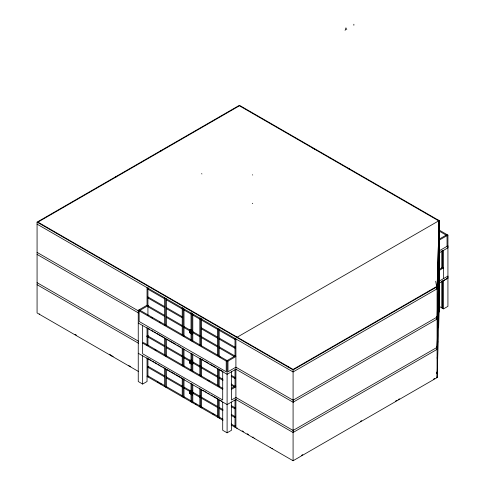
<?xml version="1.0" encoding="UTF-8"?>
<svg xmlns="http://www.w3.org/2000/svg" width="485" height="485" viewBox="0 0 485 485"><rect width="100%" height="100%" fill="white"/><g stroke="black" fill="none" stroke-linecap="round" stroke-linejoin="round"><path stroke-width="0.73" d="M138.564 371.534L37.072 312.94L37.072 222.118L239.42 105.293L439.131 220.596L439.113 311.922L438.683 311.673L438.683 283.434L447.928 278.099L447.928 235.122L438.573 229.726M147.046 357.73L147.046 381.513L142.645 384.053L138.249 381.513L138.249 310.297L147.046 305.217L164.639 315.377M222.706 402.035L222.706 430.274L227.101 432.814L227.101 361.598L235.904 356.517L219.184 346.872M293.534 432.25L293.534 430.219L293.085 429.959M293.534 401.974L293.534 399.943L293.085 399.688M345.065 30.343L345.944 28.821L345.944 27.803M353.862 25.262L353.862 24.25M231.218 425.03L293.085 460.75L437.076 377.621L437.094 346.817L439.131 281.142L439.113 311.922M138.249 322.998L227.101 374.299L235.904 369.218L293.085 402.235L437.076 319.106L437.094 316.547L436.627 316.814M37.072 224.149L293.085 371.959L437.076 288.83L439.131 220.596L237.232 337.166M438.683 296.068L438.683 283.434L439.113 283.683L437.076 349.376L293.085 432.511L235.904 399.495L227.101 404.569L138.243 353.268M438.683 265.792L438.683 253.158L447.928 247.823L447.928 245.792L438.683 251.127L439.113 251.375L439.131 250.872L437.076 319.106M438.683 235.522L438.683 222.888L439.131 222.627L439.113 251.375M438.876 269.605L442.647 267.429L442.647 250.587L442.647 267.69M443.526 250.363L443.526 278.602M438.24 220.596L438.252 220.087M439.131 220.596L437.076 288.83M231.503 371.759L231.503 399.998L235.904 397.457L293.085 430.474L437.076 347.345L437.094 346.817L436.627 347.084M436.749 373.583L436.791 372.074M437.215 358.488L437.264 356.978M437.712 342.628L437.761 341.119M438.185 327.533L438.234 326.023M437.076 377.621L439.131 311.418L438.683 311.673M439.131 222.627L439.113 223.136L438.683 222.888L438.683 251.127M439.131 252.903L439.113 253.406L438.683 253.158L438.683 281.403L439.113 281.652L439.131 252.285M439.113 283.683L439.131 283.173M39.273 314.213L39.721 313.953M252.285 203.518L252.727 203.263M348.945 169.047L349.394 168.786M148.374 287.896L147.925 288.151L147.925 315.377M148.374 305.471L139.128 310.806L139.128 321.47L226.222 371.759L226.222 361.089L235.467 355.754M148.374 306.484L147.925 306.744L164.639 316.396M182.681 307.702L182.233 307.963L182.233 335.19M182.681 308.721L182.233 308.975L166.397 299.833M183.56 308.211L183.112 308.466L183.112 335.966M110.974 355.608L111.423 355.347M111.853 356.117L112.302 355.857M146.664 336.723L148.374 335.741M112.732 356.627L113.181 356.366M182.681 316.493L182.233 316.747L166.397 307.605M148.374 336.76L147.925 337.014L164.639 346.666M182.681 317.505L182.233 317.766L166.397 308.624M191.478 312.783L191.035 313.037L191.035 329.861M191.478 313.795L191.035 314.056L183.997 309.994M192.357 313.292L191.914 313.546L191.914 341.046M182.681 325.277L182.233 325.538L166.397 316.396M182.681 326.296L182.233 326.55L166.397 317.408M200.275 317.863L199.832 318.118L199.832 345.344M200.275 318.875L199.832 319.136L192.794 315.074M201.16 318.372L200.711 318.627L200.711 345.381M202.039 318.875L201.59 319.136L201.59 346.363M128.567 365.769L129.016 365.508M191.296 329.751L189.714 329.855L189.714 332.904L190.769 333.51L191.648 332.595L190.065 332.698L190.065 330.461L190.769 330.867L191.648 330.364L191.296 329.751L191.648 330.364M183.997 326.55L190.769 330.461L191.648 329.958M129.446 366.272L129.895 366.017M192.527 330.461L191.999 330.77L192.703 331.176L191.999 331.582L191.296 330.77L192.527 330.461L191.999 331.176M191.478 331.37L191.035 331.631L183.997 327.569M130.326 366.781L130.774 366.527M191.648 332.595L190.769 333.104L190.065 332.698M192.703 331.176L192.703 334.22L192.351 334.426L191.296 333.813L192.175 332.904L192.527 333.51L192.175 332.904M191.296 333.813L192.527 333.104M191.296 333.407L192.351 333.613L191.999 333.407M200.275 335.438L199.832 335.693L192.794 331.631M200.275 336.451L199.832 336.711L192.794 332.649M219.632 329.036L219.184 329.297L219.184 356.517L220.451 357.251M182.681 355.553L182.233 355.808L166.397 346.666M147.488 376.178L147.046 376.433L222.985 420.277M148.374 376.681L147.925 376.942L147.925 358.5L151.138 360.361M191.648 362.871L190.769 363.38L190.065 362.974L190.065 360.737L190.417 360.531L190.417 362.768L189.714 363.174L190.769 363.786L191.648 363.277L191.296 362.665L190.417 362.768M189.714 363.174L189.714 360.125L191.648 360.228L190.769 361.143L190.065 360.737M191.648 360.228L190.769 360.737L183.997 356.827M192.703 361.446L191.999 361.852L191.296 361.04L192.527 360.737L191.999 361.446L191.999 361.04L192.703 361.446L192.703 364.496L192.351 364.696L191.296 364.089L192.175 363.174L192.527 363.786L192.175 363.174M191.296 361.446L192.527 360.737M191.478 361.646L191.035 361.907L183.997 357.839M235.467 338.178L235.019 338.439L235.019 356.014M438.228 221.118L438.683 220.857M192.527 363.38L191.999 364.089L191.999 361.852M235.467 339.197L235.019 339.451L219.184 330.309M200.275 365.708L199.832 365.969L192.794 361.907M165.088 386.333L164.639 386.593L164.639 368.151L163.354 367.412M200.275 366.727L199.832 366.987L192.794 362.919M165.967 386.842L165.518 387.103L165.518 368.521M235.467 346.969L235.019 347.224L219.184 338.081M166.846 387.351L166.397 387.606L166.397 369.17L169.568 370.995M235.467 347.981L235.019 348.242L219.184 339.1M438.683 232.691L439.131 232.43M182.681 385.824L182.233 386.084L166.397 376.942M182.681 386.842L182.233 387.097L166.397 377.954M252.618 346.563L253.061 346.308M438.858 239.341L447.049 234.619M439.131 240.202L447.928 235.122M254.376 347.581L254.825 347.321M191.648 393.147L190.769 393.65L190.065 393.244L190.065 391.013L190.769 391.419L191.648 390.91L191.296 390.298L190.769 390.607L190.065 390.201L189.714 390.401L189.714 393.45L190.769 394.056L191.648 393.553L191.296 392.941L189.714 393.45M182.681 395.475L182.233 395.736L166.397 386.593M183.997 387.097L190.769 391.013L191.648 390.504M191.999 391.316L192.703 391.722L191.999 392.129L191.296 391.722L192.175 390.807L192.527 391.419L191.999 391.722L192.527 391.013M182.681 396.494L182.233 396.748L182.233 378.312L175.903 374.656M191.478 391.922L191.035 392.177L183.997 388.115M183.56 397.003L183.112 397.257L183.112 378.676M192.703 391.722L192.703 394.772L192.351 394.972L191.296 394.366L192.175 393.45L192.527 394.056L192.175 393.45M191.296 394.366L192.527 393.65M191.296 393.959L192.351 394.159L191.999 393.959M191.478 400.555L191.035 400.816L183.997 396.748M200.275 395.984L199.832 396.245L192.794 392.177M200.275 397.003L199.832 397.257L192.794 393.196M270.212 356.724L270.66 356.463M235.467 377.239L235.019 377.5L231.218 375.305M235.467 378.258L235.019 378.512L231.218 376.318M271.97 357.736L272.418 357.481M438.683 262.961L439.131 262.706M200.275 405.636L199.832 405.89L192.794 401.829M231.248 388.461L235.467 386.03M231.503 389.334L235.904 386.794L231.218 384.09M201.16 407.157L200.711 407.418L200.711 389.582M439.131 270.478L443.526 267.938L442.647 267.429M202.039 407.667L201.59 407.927L201.59 389.485M287.805 366.878L288.254 366.624M438.683 281.403L447.928 276.068L447.928 278.099L443.526 280.633L443.526 308.878L439.131 306.338M293.085 369.412L437.094 286.271M37.072 222.118L293.085 369.928L437.076 286.799M436.627 288.569L437.094 288.302L437.076 317.069L293.085 400.204L235.904 367.187L227.98 371.759L227.98 361.089L139.128 309.788M217.874 416.809L217.425 417.07L217.425 398.628L213.624 396.433M235.467 407.515L235.019 407.77L231.218 405.575M235.467 408.528L235.019 408.788L231.218 406.594M219.632 417.827L219.184 418.082L219.184 399.646M438.683 293.237L439.131 292.976M235.467 416.3L235.019 416.56L231.218 414.366M235.467 417.318L235.019 417.573L231.218 415.384M235.467 425.951L235.019 426.212L231.218 424.017M235.467 426.97L235.019 427.224L235.019 399.998M227.101 432.814L231.503 430.274L231.503 402.035M236.783 428.243L237.226 427.982M443.526 308.878L447.928 306.338L447.928 278.196M436.627 318.845L437.094 318.578L437.076 347.345M254.376 438.404L254.825 438.143M436.627 349.121L437.094 348.848M270.212 447.546L270.66 447.285M271.97 448.558L272.418 448.304M301.506 455.373L302.798 454.627M360.288 421.435L361.592 420.683M395.524 401.095L396.827 400.343M398.13 399.585L399.434 398.834M433.366 379.246L434.669 378.494M436.627 377.36L437.094 377.094M330.024 158.122L330.503 158.359M312.873 148.222L313.753 148.725M345.944 28.821L346.824 29.33M439.113 221.105L239.414 105.809L37.957 222.118L293.534 369.673M438.998 230.987L447.049 235.631L447.049 246.301M252.358 174.806L252.727 175.018M165.191 148.149L165.627 148.404M201.505 173.691L201.954 173.945M160.79 150.689L161.232 150.944M140.444 162.439L140.886 162.693M115.703 176.722L116.139 176.976M147.925 289.169L164.639 298.821M201.59 320.149L217.425 329.297M147.925 296.941L164.639 306.587M201.59 327.921L217.425 337.063M147.925 297.954L164.639 307.605M201.59 328.939L217.425 338.081M192.527 330.867L192.175 330.261M191.296 330.77L192.351 331.376L192.351 334.426M201.59 336.711L217.425 345.853M201.59 337.724L217.425 346.872M219.184 347.884L234.388 356.663M191.648 333.001L191.296 332.395M151.138 317.232L152.423 317.978M159.498 322.058L160.784 322.804M138.249 310.297L227.101 361.598M37.072 252.394L138.564 310.988M37.072 254.425L138.564 313.019M148.568 328.6L149.853 329.339M151.138 330.085L153.066 331.2M154.351 331.94L155.637 332.686M156.922 333.425L163.997 337.505M167.034 339.264L168.301 339.991M169.568 340.725L175.903 344.38M177.164 345.114L178.431 345.841M179.699 346.575L180.966 347.308M203.488 360.313L201.59 359.215L201.59 376.633M204.755 361.04L208.556 363.235M209.823 363.968L216.158 367.624M219.82 369.74L222.985 371.565M191.648 360.634L191.296 360.028M192.527 361.143L192.175 360.531M147.046 335.493L164.639 345.653M191.296 361.04L192.351 361.652L192.351 364.696M201.59 366.987L217.425 376.13M219.184 377.142L222.985 379.337M166.397 347.684L182.233 356.827M201.59 368L217.425 377.142M219.184 378.161L222.985 380.355M231.218 385.108L234.388 386.933M191.648 363.277L191.296 362.665M191.296 363.683L192.703 364.496M222.93 388.449L143.524 342.604L142.645 343.113L222.706 389.334M154.994 349.733L156.279 350.479M207.926 380.295L209.193 381.022M37.072 282.67L138.564 341.264M37.072 284.701L138.564 343.295M152.423 361.101L153.709 361.84M154.994 362.586L156.922 363.701M158.213 364.441L159.498 365.187M160.784 365.926L162.069 366.666M170.835 371.728L174.636 373.923M202.857 390.219L204.124 390.946M205.391 391.68L206.658 392.413M207.926 393.141L209.193 393.875M211.09 394.972L212.357 395.705M220.451 400.374L221.718 401.107M191.648 390.91L191.296 390.298M192.527 391.419L192.175 390.807M147.925 366.272L164.639 375.923M191.296 391.316L192.351 391.922L192.351 394.972M201.59 397.257L217.425 406.4M219.184 407.418L222.985 409.613M147.925 367.291L164.639 376.942M201.59 398.276L217.425 407.418M219.184 408.431L222.985 410.625M191.648 393.553L191.296 392.941M147.925 375.923L164.639 385.575M201.59 406.909L217.425 416.051M219.184 417.07L222.985 419.264M75.066 334.359L76.375 335.117M109.489 354.238L110.78 354.978M157.37 381.877L158.656 382.623M159.941 383.362L161.226 384.108M195.158 403.696L196.437 404.435M212.806 413.887L214.073 414.614M242.251 430.886L243.506 431.608M247.271 433.784L248.526 434.512M293.085 460.235L293.534 460.489M314.632 149.234L315.359 149.653M435.7 281.251L436.627 286.538M441.768 250.836L441.768 268.672M441.768 281.106L441.768 307.86M293.085 369.928L293.085 460.75M235.904 338.942L235.904 427.734M235.019 369.728L235.019 386.284M222.706 371.759L222.706 399.998L142.645 353.777L142.645 325.538M219.184 369.37L219.184 386.794M218.305 328.788L218.305 355.541M218.305 368.721L218.305 386.557M218.305 398.997L218.305 417.573M217.425 328.278L217.425 355.505M217.425 368.357L217.425 385.06M200.711 358.56L200.711 376.402M199.832 358.439L199.832 375.62M199.832 387.964L199.832 406.909M192.794 314.056L192.794 341.282M192.794 354.377L192.794 371.558M192.794 384.654L192.794 402.847M191.999 331.582L191.999 333.813M191.999 392.129L191.999 394.366M191.914 353.486L191.914 370.576M191.914 383.756L191.914 402.338M191.035 330.612L191.035 340.264M191.035 353.365L191.035 370.54M191.035 383.635L191.035 401.829M190.769 330.461L190.769 330.867M190.769 332.698L190.769 333.51M190.769 360.331L190.769 361.143M190.769 363.38L190.769 363.786M190.769 391.013L190.769 391.419M190.769 393.244L190.769 394.056M190.417 330.261L190.417 332.492M190.417 390.807L190.417 393.044M183.997 308.975L183.997 336.202M183.997 349.297L183.997 366.478M183.997 378.821L183.997 397.767M183.112 348.406L183.112 366.242M182.233 348.036L182.233 365.46M166.397 298.821L166.397 325.326M166.397 338.894L166.397 356.317M165.518 298.311L165.518 325.065M165.518 338.245L165.518 356.081M164.639 297.802L164.639 325.029M164.639 337.881L164.639 355.305M147.925 328.23L147.925 345.653M147.046 287.641L147.046 305.217M147.046 327.454L147.046 345.296M142.645 355.808L142.645 384.053M442.647 280.87L442.647 308.369L442.647 280.87M236.571 336.329L236.347 336.657L236.571 336.329M253.055 437.124L252.618 437.385L253.061 437.124"/></g></svg>
